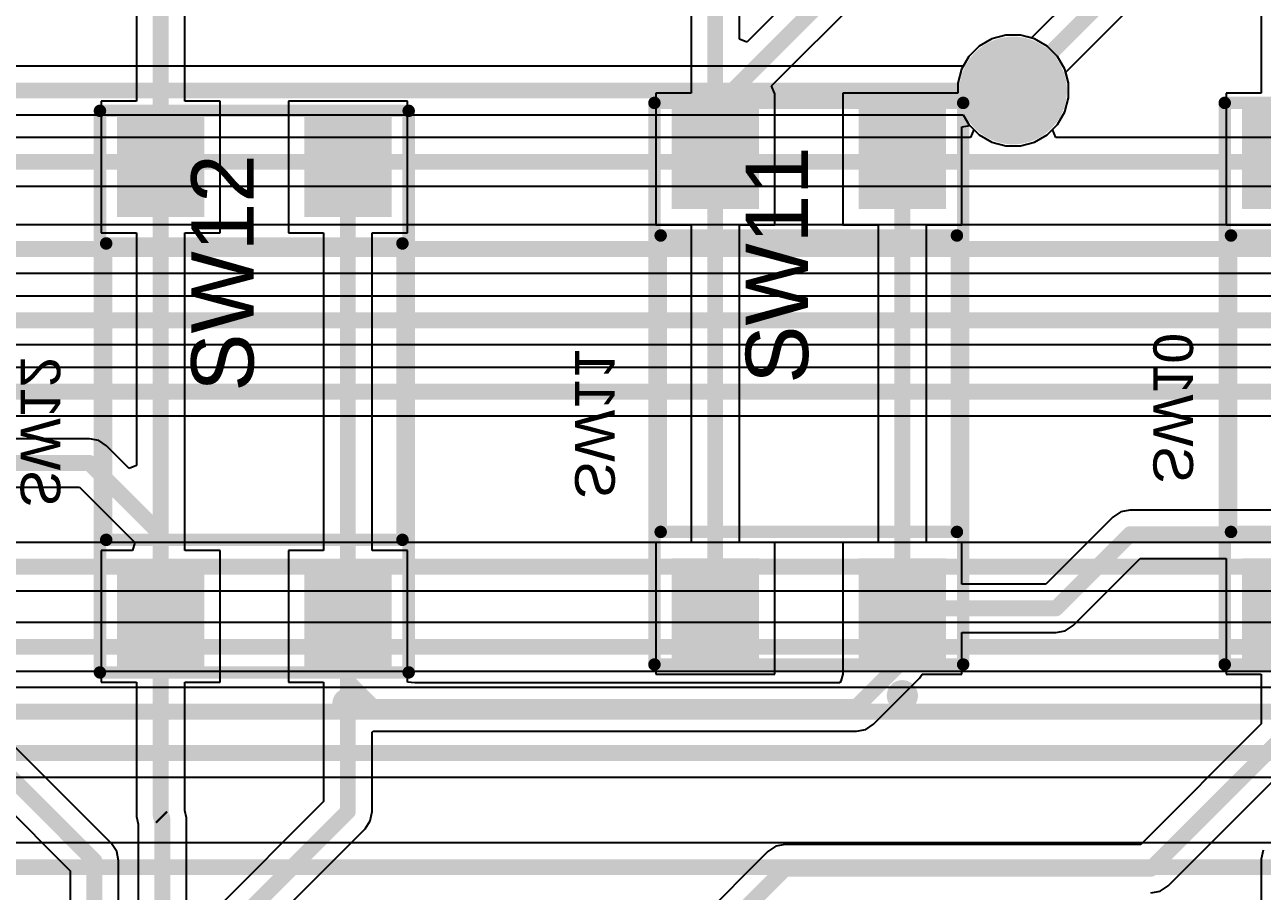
# Model space of a CAD drawing. Header units: inches. Extents: x -8.09 to -2.28, y -0.1 to 6.11.
# Drawn here: x -6.845 to -6.064, y 2.06 to 2.606 of the extents above; entities that cross this region are included whole.
import ezdxf

# ---------------------------------------------------------------- set-up
doc = ezdxf.new("R2010")
doc.units = ezdxf.units.IN
doc.header["$MEASUREMENT"] = 0
for name, color, linetype in [('BottomLayer', 5, 'Continuous'), ('BottomSolder', 6, 'Continuous'), ('InternalPlane1', 76, 'Continuous'), ('InternalPlane2', 16, 'Continuous'), ('Mechanical5', 56, 'Continuous'), ('TopLayer', 1, 'Continuous'), ('TopOverlay', 2, 'Continuous'), ('TopPaste', 8, 'Continuous'), ('TopSolder', 216, 'Continuous'), ('ViaHoleLayer', 16, 'Continuous')]:
    doc.layers.add(name, color=color, linetype=linetype)
doc.styles.add('Arial', font='', dxfattribs={"height": 0.2})
doc.styles.get('Arial').set_extended_font_data('Arial')

# ---------------------------------------------------------------- blocks, each defined once
blk = doc.blocks.new('FP_TL3305AF260QG_MFG_23')
at = {"layer": 'TopLayer'}
for points in [[(-0.17323, 0.08662), (-0.11024, 0.08662), (-0.11024, 0.0315), (-0.17323, 0.0315)], [(0.11024, 0.08662), (0.17323, 0.08662), (0.17323, 0.0315), (0.11024, 0.0315)], [(-0.17323, -0.0315), (-0.11024, -0.0315), (-0.11024, -0.08662), (-0.17323, -0.08662)], [(0.11024, -0.0315), (0.17323, -0.0315), (0.17323, -0.08662), (0.11024, -0.08662)]]:
    blk.add_hatch(color=1, dxfattribs=at).paths.add_polyline_path(points)
at = {"layer": 'TopPaste'}
for points in [[(-0.17323, 0.08662), (-0.11024, 0.08662), (-0.11024, 0.0315), (-0.17323, 0.0315)], [(0.11024, 0.08662), (0.17323, 0.08662), (0.17323, 0.0315), (0.11024, 0.0315)], [(-0.17323, -0.0315), (-0.11024, -0.0315), (-0.11024, -0.08662), (-0.17323, -0.08662)], [(0.11024, -0.0315), (0.17323, -0.0315), (0.17323, -0.08662), (0.11024, -0.08662)]]:
    blk.add_hatch(color=8, dxfattribs=at).paths.add_polyline_path(points)
at = {"layer": 'TopSolder'}
for points in [[(-0.17323, 0.08662), (-0.11024, 0.08662), (-0.11024, 0.0315), (-0.17323, 0.0315)], [(0.11024, 0.08662), (0.17323, 0.08662), (0.17323, 0.0315), (0.11024, 0.0315)], [(-0.17323, -0.0315), (-0.11024, -0.0315), (-0.11024, -0.08662), (-0.17323, -0.08662)], [(0.11024, -0.0315), (0.17323, -0.0315), (0.17323, -0.08662), (0.11024, -0.08662)]]:
    blk.add_hatch(color=216, dxfattribs=at).paths.add_polyline_path(points)
at = {"layer": 'Mechanical5'}
for points in [[(-0.17717, 0.09744, 0.00787, 0.00787, 0), (-0.17717, -0.09744, 0.00787, 0.00787, 0)], [(-0.17717, 0.09744, 0.00787, 0.00787, 0), (0.17717, 0.09744, 0.00787, 0.00787, 0)], [(0.17717, 0.09744, 0.00787, 0.00787, 0), (0.17717, -0.09744, 0.00787, 0.00787, 0)], [(-0.17717, -0.09744, 0.00787, 0.00787, 0), (0.17717, -0.09744, 0.00787, 0.00787, 0)]]:
    blk.add_lwpolyline(points, format="xyseb", dxfattribs=at)
for points in [[(-0.17913, 0.09744, 0.00394, 0.00394, 1), (-0.1752, 0.09744, 0.00394, 0.00394, 1)], [(-0.17913, 0.09744, 0.00394, 0.00394, 1), (-0.1752, 0.09744, 0.00394, 0.00394, 1)], [(0.1752, 0.09744, 0.00394, 0.00394, 1), (0.17913, 0.09744, 0.00394, 0.00394, 1)], [(0.1752, 0.09744, 0.00394, 0.00394, 1), (0.17913, 0.09744, 0.00394, 0.00394, 1)], [(-0.17913, -0.09744, 0.00394, 0.00394, 1), (-0.1752, -0.09744, 0.00394, 0.00394, 1)], [(-0.17913, -0.09744, 0.00394, 0.00394, 1), (-0.1752, -0.09744, 0.00394, 0.00394, 1)], [(0.1752, -0.09744, 0.00394, 0.00394, 1), (0.17913, -0.09744, 0.00394, 0.00394, 1)], [(0.1752, -0.09744, 0.00394, 0.00394, 1), (0.17913, -0.09744, 0.00394, 0.00394, 1)]]:
    blk.add_lwpolyline(points, format="xyseb", close=True, dxfattribs=at)
at = {"layer": 'TopOverlay'}
for points in [[(-0.0935, 0.0935, 0.00787, 0.00787, 0), (-0.0935, -0.0935, 0.00787, 0.00787, 0)], [(-0.0935, 0.0935, 0.00787, 0.00787, 0), (0.0935, 0.0935, 0.00787, 0.00787, 0)], [(0.0935, 0.0935, 0.00787, 0.00787, 0), (0.0935, -0.0935, 0.00787, 0.00787, 0)], [(-0.0935, -0.0935, 0.00787, 0.00787, 0), (0.0935, -0.0935, 0.00787, 0.00787, 0)]]:
    blk.add_lwpolyline(points, format="xyseb", dxfattribs=at)
for points in [[(-0.09547, 0.0935, 0.00394, 0.00394, 1), (-0.09154, 0.0935, 0.00394, 0.00394, 1)], [(-0.09547, 0.0935, 0.00394, 0.00394, 1), (-0.09154, 0.0935, 0.00394, 0.00394, 1)], [(0.09154, 0.0935, 0.00394, 0.00394, 1), (0.09547, 0.0935, 0.00394, 0.00394, 1)], [(0.09154, 0.0935, 0.00394, 0.00394, 1), (0.09547, 0.0935, 0.00394, 0.00394, 1)], [(-0.19193, -0.05906, 0.00984, 0.00984, 1), (-0.20177, -0.05906, 0.00984, 0.00984, 1)], [(-0.20423, -0.05906, 0.00492, 0.00492, 1), (-0.19931, -0.05906, 0.00492, 0.00492, 1)], [(-0.19439, -0.05906, 0.00492, 0.00492, 1), (-0.18947, -0.05906, 0.00492, 0.00492, 1)], [(-0.09547, -0.0935, 0.00394, 0.00394, 1), (-0.09154, -0.0935, 0.00394, 0.00394, 1)], [(-0.09547, -0.0935, 0.00394, 0.00394, 1), (-0.09154, -0.0935, 0.00394, 0.00394, 1)], [(0.09154, -0.0935, 0.00394, 0.00394, 1), (0.09547, -0.0935, 0.00394, 0.00394, 1)], [(0.09154, -0.0935, 0.00394, 0.00394, 1), (0.09547, -0.0935, 0.00394, 0.00394, 1)]]:
    blk.add_lwpolyline(points, format="xyseb", close=True, dxfattribs=at)
at = {"layer": 'Mechanical5', "style": 'Arial'}
blk.add_text('SW12', height=0.03937, dxfattribs=at).set_placement((0, 0.00044))
blk = doc.blocks.new('FP_TL3305AF260QG_MFG_24')
at = {"layer": 'TopLayer'}
for points in [[(-0.17323, 0.08662), (-0.11024, 0.08662), (-0.11024, 0.0315), (-0.17323, 0.0315)], [(0.11024, 0.08662), (0.17323, 0.08662), (0.17323, 0.0315), (0.11024, 0.0315)], [(-0.17323, -0.0315), (-0.11024, -0.0315), (-0.11024, -0.08662), (-0.17323, -0.08662)], [(0.11024, -0.0315), (0.17323, -0.0315), (0.17323, -0.08662), (0.11024, -0.08662)]]:
    blk.add_hatch(color=1, dxfattribs=at).paths.add_polyline_path(points)
at = {"layer": 'TopPaste'}
for points in [[(-0.17323, 0.08662), (-0.11024, 0.08662), (-0.11024, 0.0315), (-0.17323, 0.0315)], [(0.11024, 0.08662), (0.17323, 0.08662), (0.17323, 0.0315), (0.11024, 0.0315)], [(-0.17323, -0.0315), (-0.11024, -0.0315), (-0.11024, -0.08662), (-0.17323, -0.08662)], [(0.11024, -0.0315), (0.17323, -0.0315), (0.17323, -0.08662), (0.11024, -0.08662)]]:
    blk.add_hatch(color=8, dxfattribs=at).paths.add_polyline_path(points)
at = {"layer": 'TopSolder'}
for points in [[(-0.17323, 0.08662), (-0.11024, 0.08662), (-0.11024, 0.0315), (-0.17323, 0.0315)], [(0.11024, 0.08662), (0.17323, 0.08662), (0.17323, 0.0315), (0.11024, 0.0315)], [(-0.17323, -0.0315), (-0.11024, -0.0315), (-0.11024, -0.08662), (-0.17323, -0.08662)], [(0.11024, -0.0315), (0.17323, -0.0315), (0.17323, -0.08662), (0.11024, -0.08662)]]:
    blk.add_hatch(color=216, dxfattribs=at).paths.add_polyline_path(points)
at = {"layer": 'Mechanical5'}
for points in [[(-0.17717, 0.09744, 0.00787, 0.00787, 0), (-0.17717, -0.09744, 0.00787, 0.00787, 0)], [(-0.17717, 0.09744, 0.00787, 0.00787, 0), (0.17717, 0.09744, 0.00787, 0.00787, 0)], [(0.17717, 0.09744, 0.00787, 0.00787, 0), (0.17717, -0.09744, 0.00787, 0.00787, 0)], [(-0.17717, -0.09744, 0.00787, 0.00787, 0), (0.17717, -0.09744, 0.00787, 0.00787, 0)]]:
    blk.add_lwpolyline(points, format="xyseb", dxfattribs=at)
for points in [[(-0.17913, 0.09744, 0.00394, 0.00394, 1), (-0.1752, 0.09744, 0.00394, 0.00394, 1)], [(-0.17913, 0.09744, 0.00394, 0.00394, 1), (-0.1752, 0.09744, 0.00394, 0.00394, 1)], [(0.1752, 0.09744, 0.00394, 0.00394, 1), (0.17913, 0.09744, 0.00394, 0.00394, 1)], [(0.1752, 0.09744, 0.00394, 0.00394, 1), (0.17913, 0.09744, 0.00394, 0.00394, 1)], [(-0.17913, -0.09744, 0.00394, 0.00394, 1), (-0.1752, -0.09744, 0.00394, 0.00394, 1)], [(-0.17913, -0.09744, 0.00394, 0.00394, 1), (-0.1752, -0.09744, 0.00394, 0.00394, 1)], [(0.1752, -0.09744, 0.00394, 0.00394, 1), (0.17913, -0.09744, 0.00394, 0.00394, 1)], [(0.1752, -0.09744, 0.00394, 0.00394, 1), (0.17913, -0.09744, 0.00394, 0.00394, 1)]]:
    blk.add_lwpolyline(points, format="xyseb", close=True, dxfattribs=at)
at = {"layer": 'TopOverlay'}
for points in [[(-0.0935, 0.0935, 0.00787, 0.00787, 0), (-0.0935, -0.0935, 0.00787, 0.00787, 0)], [(-0.0935, 0.0935, 0.00787, 0.00787, 0), (0.0935, 0.0935, 0.00787, 0.00787, 0)], [(0.0935, 0.0935, 0.00787, 0.00787, 0), (0.0935, -0.0935, 0.00787, 0.00787, 0)], [(-0.0935, -0.0935, 0.00787, 0.00787, 0), (0.0935, -0.0935, 0.00787, 0.00787, 0)]]:
    blk.add_lwpolyline(points, format="xyseb", dxfattribs=at)
for points in [[(-0.09547, 0.0935, 0.00394, 0.00394, 1), (-0.09154, 0.0935, 0.00394, 0.00394, 1)], [(-0.09547, 0.0935, 0.00394, 0.00394, 1), (-0.09154, 0.0935, 0.00394, 0.00394, 1)], [(0.09154, 0.0935, 0.00394, 0.00394, 1), (0.09547, 0.0935, 0.00394, 0.00394, 1)], [(0.09154, 0.0935, 0.00394, 0.00394, 1), (0.09547, 0.0935, 0.00394, 0.00394, 1)], [(-0.19193, -0.05906, 0.00984, 0.00984, 1), (-0.20177, -0.05906, 0.00984, 0.00984, 1)], [(-0.20423, -0.05906, 0.00492, 0.00492, 1), (-0.19931, -0.05906, 0.00492, 0.00492, 1)], [(-0.19439, -0.05906, 0.00492, 0.00492, 1), (-0.18947, -0.05906, 0.00492, 0.00492, 1)], [(-0.09547, -0.0935, 0.00394, 0.00394, 1), (-0.09154, -0.0935, 0.00394, 0.00394, 1)], [(-0.09547, -0.0935, 0.00394, 0.00394, 1), (-0.09154, -0.0935, 0.00394, 0.00394, 1)], [(0.09154, -0.0935, 0.00394, 0.00394, 1), (0.09547, -0.0935, 0.00394, 0.00394, 1)], [(0.09154, -0.0935, 0.00394, 0.00394, 1), (0.09547, -0.0935, 0.00394, 0.00394, 1)]]:
    blk.add_lwpolyline(points, format="xyseb", close=True, dxfattribs=at)
at = {"layer": 'Mechanical5', "style": 'Arial'}
blk.add_text('SW11', height=0.03937, dxfattribs=at).set_placement((0, 0.00044))
blk = doc.blocks.new('FP_TL3305AF260QG_MFG_25')
at = {"layer": 'TopLayer'}
for points in [[(-0.17323, 0.08662), (-0.11024, 0.08662), (-0.11024, 0.0315), (-0.17323, 0.0315)], [(0.11024, 0.08662), (0.17323, 0.08662), (0.17323, 0.0315), (0.11024, 0.0315)], [(-0.17323, -0.0315), (-0.11024, -0.0315), (-0.11024, -0.08662), (-0.17323, -0.08662)], [(0.11024, -0.0315), (0.17323, -0.0315), (0.17323, -0.08662), (0.11024, -0.08662)]]:
    blk.add_hatch(color=1, dxfattribs=at).paths.add_polyline_path(points)
at = {"layer": 'TopPaste'}
for points in [[(-0.17323, 0.08662), (-0.11024, 0.08662), (-0.11024, 0.0315), (-0.17323, 0.0315)], [(0.11024, 0.08662), (0.17323, 0.08662), (0.17323, 0.0315), (0.11024, 0.0315)], [(-0.17323, -0.0315), (-0.11024, -0.0315), (-0.11024, -0.08662), (-0.17323, -0.08662)], [(0.11024, -0.0315), (0.17323, -0.0315), (0.17323, -0.08662), (0.11024, -0.08662)]]:
    blk.add_hatch(color=8, dxfattribs=at).paths.add_polyline_path(points)
at = {"layer": 'TopSolder'}
for points in [[(-0.17323, 0.08662), (-0.11024, 0.08662), (-0.11024, 0.0315), (-0.17323, 0.0315)], [(0.11024, 0.08662), (0.17323, 0.08662), (0.17323, 0.0315), (0.11024, 0.0315)], [(-0.17323, -0.0315), (-0.11024, -0.0315), (-0.11024, -0.08662), (-0.17323, -0.08662)], [(0.11024, -0.0315), (0.17323, -0.0315), (0.17323, -0.08662), (0.11024, -0.08662)]]:
    blk.add_hatch(color=216, dxfattribs=at).paths.add_polyline_path(points)
at = {"layer": 'Mechanical5'}
for points in [[(-0.17717, 0.09744, 0.00787, 0.00787, 0), (-0.17717, -0.09744, 0.00787, 0.00787, 0)], [(-0.17717, 0.09744, 0.00787, 0.00787, 0), (0.17717, 0.09744, 0.00787, 0.00787, 0)], [(0.17717, 0.09744, 0.00787, 0.00787, 0), (0.17717, -0.09744, 0.00787, 0.00787, 0)], [(-0.17717, -0.09744, 0.00787, 0.00787, 0), (0.17717, -0.09744, 0.00787, 0.00787, 0)]]:
    blk.add_lwpolyline(points, format="xyseb", dxfattribs=at)
for points in [[(-0.17913, 0.09744, 0.00394, 0.00394, 1), (-0.1752, 0.09744, 0.00394, 0.00394, 1)], [(-0.17913, 0.09744, 0.00394, 0.00394, 1), (-0.1752, 0.09744, 0.00394, 0.00394, 1)], [(0.1752, 0.09744, 0.00394, 0.00394, 1), (0.17913, 0.09744, 0.00394, 0.00394, 1)], [(0.1752, 0.09744, 0.00394, 0.00394, 1), (0.17913, 0.09744, 0.00394, 0.00394, 1)], [(-0.17913, -0.09744, 0.00394, 0.00394, 1), (-0.1752, -0.09744, 0.00394, 0.00394, 1)], [(-0.17913, -0.09744, 0.00394, 0.00394, 1), (-0.1752, -0.09744, 0.00394, 0.00394, 1)], [(0.1752, -0.09744, 0.00394, 0.00394, 1), (0.17913, -0.09744, 0.00394, 0.00394, 1)], [(0.1752, -0.09744, 0.00394, 0.00394, 1), (0.17913, -0.09744, 0.00394, 0.00394, 1)]]:
    blk.add_lwpolyline(points, format="xyseb", close=True, dxfattribs=at)
at = {"layer": 'TopOverlay'}
for points in [[(-0.0935, 0.0935, 0.00787, 0.00787, 0), (-0.0935, -0.0935, 0.00787, 0.00787, 0)], [(-0.0935, 0.0935, 0.00787, 0.00787, 0), (0.0935, 0.0935, 0.00787, 0.00787, 0)], [(0.0935, 0.0935, 0.00787, 0.00787, 0), (0.0935, -0.0935, 0.00787, 0.00787, 0)], [(-0.0935, -0.0935, 0.00787, 0.00787, 0), (0.0935, -0.0935, 0.00787, 0.00787, 0)]]:
    blk.add_lwpolyline(points, format="xyseb", dxfattribs=at)
for points in [[(-0.09547, 0.0935, 0.00394, 0.00394, 1), (-0.09154, 0.0935, 0.00394, 0.00394, 1)], [(-0.09547, 0.0935, 0.00394, 0.00394, 1), (-0.09154, 0.0935, 0.00394, 0.00394, 1)], [(0.09154, 0.0935, 0.00394, 0.00394, 1), (0.09547, 0.0935, 0.00394, 0.00394, 1)], [(0.09154, 0.0935, 0.00394, 0.00394, 1), (0.09547, 0.0935, 0.00394, 0.00394, 1)], [(-0.19193, -0.05906, 0.00984, 0.00984, 1), (-0.20177, -0.05906, 0.00984, 0.00984, 1)], [(-0.20423, -0.05906, 0.00492, 0.00492, 1), (-0.19931, -0.05906, 0.00492, 0.00492, 1)], [(-0.19439, -0.05906, 0.00492, 0.00492, 1), (-0.18947, -0.05906, 0.00492, 0.00492, 1)], [(-0.09547, -0.0935, 0.00394, 0.00394, 1), (-0.09154, -0.0935, 0.00394, 0.00394, 1)], [(-0.09547, -0.0935, 0.00394, 0.00394, 1), (-0.09154, -0.0935, 0.00394, 0.00394, 1)], [(0.09154, -0.0935, 0.00394, 0.00394, 1), (0.09547, -0.0935, 0.00394, 0.00394, 1)], [(0.09154, -0.0935, 0.00394, 0.00394, 1), (0.09547, -0.0935, 0.00394, 0.00394, 1)]]:
    blk.add_lwpolyline(points, format="xyseb", close=True, dxfattribs=at)
at = {"layer": 'Mechanical5', "style": 'Arial'}
blk.add_text('SW10', height=0.03937, dxfattribs=at).set_placement((0, 0.00044))

msp = doc.modelspace()

# ---------------------------------------------------------------- hatches: boundary and pattern name
at = {"layer": 'BottomLayer'}
h = msp.add_hatch(color=5, dxfattribs=at)
edge = h.paths.add_edge_path()
edge.add_arc((-6.221, 2.565), 0.025, 0, 360)
at = {"layer": 'BottomSolder'}
h = msp.add_hatch(color=6, dxfattribs=at)
edge = h.paths.add_edge_path()
edge.add_arc((-6.221, 2.565), 0.029, 0, 360)
at = {"layer": 'InternalPlane1'}
h = msp.add_hatch(color=76, dxfattribs=at)
edge = h.paths.add_edge_path()
edge.add_arc((-6.221, 2.565), 0.034, 0, 360)
at = {"layer": 'InternalPlane2'}
h = msp.add_hatch(color=16, dxfattribs=at)
edge = h.paths.add_edge_path()
edge.add_arc((-6.221, 2.565), 0.034, 0, 360)
at = {"layer": 'TopLayer'}
h = msp.add_hatch(color=1, dxfattribs=at)
edge = h.paths.add_edge_path()
edge.add_arc((-6.221, 2.565), 0.025, 0, 360)
at = {"layer": 'TopSolder'}
h = msp.add_hatch(color=216, dxfattribs=at)
edge = h.paths.add_edge_path()
edge.add_arc((-6.221, 2.565), 0.029, 0, 360)
at = {"layer": 'ViaHoleLayer'}
h = msp.add_hatch(color=16, dxfattribs=at)
edge = h.paths.add_edge_path()
edge.add_arc((-6.221, 2.565), 0.014, 0, 360)

# ---------------------------------------------------------------- linework, layer by layer
at = {"layer": 'BottomLayer'}
for p, q in [((-6.23451, 2.59761), (-6.24249, 2.59301)), ((-6.22561, 2.6), (-6.23451, 2.59761)), ((-6.21639, 2.6), (-6.22561, 2.6)), ((-6.20749, 2.59761), (-6.21639, 2.6)), ((-6.19951, 2.59301), (-6.20749, 2.59761)), ((-6.24901, 2.58649), (-6.25258, 2.58029)), ((-6.24249, 2.59301), (-6.24901, 2.58649)), ((-6.19299, 2.58649), (-6.19951, 2.59301)), ((-6.18839, 2.57851), (-6.19299, 2.58649)), ((-6.25258, 2.58029), (-7.4008, 2.58029)), ((-6.186, 2.56961), (-6.18839, 2.57851)), ((-6.186, 2.56039), (-6.186, 2.56961)), ((-6.18839, 2.55149), (-6.186, 2.56039)), ((-7.16014, 2.54971), (-6.25258, 2.54971)), ((-6.25258, 2.54971), (-6.24901, 2.54351)), ((-6.19299, 2.54351), (-6.18839, 2.55149)), ((-6.24901, 2.54351), (-6.24579, 2.54029)), ((-6.24579, 2.54029), (-6.24786, 2.53529)), ((-6.19621, 2.54029), (-6.19299, 2.54351)), ((-6.19414, 2.53529), (-6.19621, 2.54029)), ((-6.24786, 2.53529), (-7.15542, 2.53529)), ((-5.57181, 2.53529), (-6.19414, 2.53529)), ((-7.15542, 2.50471), (-5.83946, 2.50471)), ((-5.85733, 2.48029), (-7.18064, 2.48029)), ((-7.27643, 2.44971), (-5.851, 2.44971)), ((-5.8074, 2.43529), (-7.26742, 2.43529)), ((-7.05214, 2.40471), (-5.57181, 2.40471)), ((-5.56773, 2.39029), (-7.04742, 2.39029)), ((-6.91714, 2.35971), (-5.55528, 2.35971)), ((-5.55446, 2.27982), (-7.17147, 2.27982)), ((-7.16514, 2.24923), (-5.84697, 2.24923)), ((-5.85958, 2.22929), (-7.17854, 2.22929)), ((-7.18367, 2.19871), (-5.85958, 2.19871)), ((-5.85814, 2.18832), (-7.12797, 2.18832)), ((-7.04267, 2.13171), (-5.57689, 2.13171)), ((-5.56773, 2.09029), (-7.004, 2.09029))]:
    msp.add_line(p, q, dxfattribs=at)
for points in [[(-7.417, 2.565, 0.01, 0.01, 0), (-6.221, 2.565, 0.01, 0.01, 0)], [(-7.187, 2.52, 0.01, 0.01, 0), (-5.535, 2.52, 0.01, 0.01, 0)], [(-7.28277, 2.465, 0.01, 0.01, 0), (-5.851, 2.465, 0.01, 0.01, 0)], [(-7.26742, 2.42, 0.01, 0.01, 0), (-5.751, 2.42, 0.01, 0.01, 0)], [(-7.079, 2.375, 0.01, 0.01, 0), (-5.273, 2.375, 0.01, 0.01, 0)], [(-7.17147, 2.26453, 0.01, 0.01, 0), (-5.505, 2.26453, 0.01, 0.01, 0)], [(-7.19, 2.214, 0.01, 0.01, 0), (-5.828, 2.214, 0.01, 0.01, 0)], [(-7.12797, 2.17303, 0.01, 0.01, 0), (-5.58197, 2.17303, 0.01, 0.01, 0)], [(-7.049, 2.147, 0.01, 0.01, 0), (-5.562, 2.147, 0.01, 0.01, 0)], [(-7.027, 2.075, 0.01, 0.01, 0), (-5.149, 2.075, 0.01, 0.01, 0)]]:
    msp.add_lwpolyline(points, format="xyseb", dxfattribs=at)
msp.add_lwpolyline([(-6.2235, 2.565, 0.005, 0.005, 1), (-6.2185, 2.565, 0.005, 0.005, 1)], format="xyseb", close=True, dxfattribs=at)
at = {"layer": 'TopLayer'}
for p, q in [((-6.42435, 2.76177), (-6.42435, 2.56323)), ((-6.39376, 2.5974), (-6.39376, 2.76177)), ((-6.22529, 2.75933), (-6.38914, 2.59549)), ((-6.37352, 2.56785), (-6.19919, 2.74219)), ((-6.12815, 2.67948), (-6.20948, 2.59815)), ((-6.18785, 2.57652), (-6.10652, 2.65785)), ((-6.77435, 2.655), (-6.77435, 2.55823)), ((-6.74376, 2.55823), (-6.74376, 2.64867)), ((-6.06435, 2.65067), (-6.06435, 2.56323)), ((-6.38914, 2.59549), (-6.39376, 2.5974)), ((-6.23451, 2.59761), (-6.24249, 2.59301)), ((-6.22561, 2.6), (-6.23451, 2.59761)), ((-6.21639, 2.6), (-6.22561, 2.6)), ((-6.20948, 2.59815), (-6.21639, 2.6)), ((-6.24901, 2.58649), (-6.25361, 2.57851)), ((-6.24249, 2.59301), (-6.24901, 2.58649)), ((-6.25361, 2.57851), (-6.256, 2.56961)), ((-6.186, 2.56961), (-6.18785, 2.57652)), ((-6.42435, 2.56323), (-6.44662, 2.56323)), ((-6.44662, 2.56323), (-6.44662, 2.48024)), ((-6.37161, 2.56323), (-6.37352, 2.56785)), ((-6.3715, 2.56323), (-6.37161, 2.56323)), ((-6.3715, 2.48024), (-6.3715, 2.56323)), ((-6.256, 2.56323), (-6.3285, 2.56323)), ((-6.3285, 2.56323), (-6.3285, 2.48024)), ((-6.256, 2.56961), (-6.256, 2.56323)), ((-6.186, 2.56039), (-6.186, 2.56961)), ((-6.06435, 2.56323), (-6.08662, 2.56323)), ((-6.08662, 2.56323), (-6.08662, 2.48024)), ((-6.77435, 2.55823), (-6.79662, 2.55823)), ((-6.79662, 2.55823), (-6.79662, 2.47524)), ((-6.7215, 2.55823), (-6.74376, 2.55823)), ((-6.7215, 2.47524), (-6.7215, 2.55823)), ((-6.60339, 2.55823), (-6.6785, 2.55823)), ((-6.6785, 2.55823), (-6.6785, 2.47524)), ((-6.60339, 2.47524), (-6.60339, 2.55823)), ((-6.18839, 2.55149), (-6.186, 2.56039)), ((-6.19299, 2.54351), (-6.18839, 2.55149)), ((-6.25338, 2.54201), (-6.24838, 2.54289)), ((-6.25338, 2.48024), (-6.25338, 2.54201)), ((-6.24838, 2.54289), (-6.24249, 2.53699)), ((-6.19951, 2.53699), (-6.19299, 2.54351)), ((-6.24249, 2.53699), (-6.23451, 2.53239)), ((-6.23451, 2.53239), (-6.22561, 2.53)), ((-6.21639, 2.53), (-6.20749, 2.53239)), ((-6.20749, 2.53239), (-6.19951, 2.53699)), ((-6.22561, 2.53), (-6.21639, 2.53)), ((-6.44662, 2.48024), (-6.42435, 2.48024)), ((-6.42435, 2.48024), (-6.42435, 2.27976)), ((-6.39376, 2.27976), (-6.39376, 2.48024)), ((-6.39376, 2.48024), (-6.3715, 2.48024)), ((-6.3285, 2.48024), (-6.30624, 2.48024)), ((-6.30624, 2.48024), (-6.30624, 2.27976)), ((-6.27565, 2.27976), (-6.27565, 2.48024)), ((-6.27565, 2.48024), (-6.25338, 2.48024)), ((-6.08662, 2.48024), (-6.0115, 2.48024)), ((-6.79662, 2.47524), (-6.77435, 2.47524)), ((-6.77435, 2.47524), (-6.77435, 2.32846)), ((-6.74376, 2.285), (-6.74376, 2.47524)), ((-6.74376, 2.47524), (-6.7215, 2.47524)), ((-6.6785, 2.47524), (-6.65624, 2.47524)), ((-6.65624, 2.47524), (-6.65624, 2.27476)), ((-6.62565, 2.27476), (-6.62565, 2.47524)), ((-6.62565, 2.47524), (-6.60339, 2.47524)), ((-6.80406, 2.34529), (-6.91242, 2.34529)), ((-6.7982, 2.34413), (-6.80406, 2.34529)), ((-6.79324, 2.34081), (-6.7982, 2.34413)), ((-6.77897, 2.32654), (-6.79324, 2.34081)), ((-6.77435, 2.32846), (-6.77897, 2.32654)), ((-6.91242, 2.31471), (-6.81039, 2.31471)), ((-6.81039, 2.31471), (-6.77545, 2.27976)), ((-6.15312, 2.29913), (-6.15808, 2.29581)), ((-6.14727, 2.30029), (-6.15312, 2.29913)), ((-6.013, 2.30029), (-6.14727, 2.30029)), ((-6.15808, 2.29581), (-6.20033, 2.25356)), ((-6.74376, 2.27476), (-6.74376, 2.285)), ((-6.777, 2.27476), (-6.79662, 2.27476)), ((-6.79662, 2.27476), (-6.79662, 2.19177)), ((-6.77545, 2.27976), (-6.777, 2.27476)), ((-6.7215, 2.27476), (-6.74376, 2.27476)), ((-6.7215, 2.19177), (-6.7215, 2.27476)), ((-6.65624, 2.27476), (-6.6785, 2.27476)), ((-6.6785, 2.27476), (-6.6785, 2.19177)), ((-6.60339, 2.27476), (-6.62565, 2.27476)), ((-6.60339, 2.19177), (-6.60339, 2.27476)), ((-6.42435, 2.27976), (-6.44662, 2.27976)), ((-6.44662, 2.27976), (-6.44662, 2.19677)), ((-6.3715, 2.27976), (-6.39376, 2.27976)), ((-6.3715, 2.19677), (-6.3715, 2.27976)), ((-6.30624, 2.27976), (-6.3285, 2.27976)), ((-6.3285, 2.27976), (-6.3285, 2.19677)), ((-6.25338, 2.27976), (-6.27565, 2.27976)), ((-6.25338, 2.25356), (-6.25338, 2.27976)), ((-6.18319, 2.22745), (-6.14093, 2.26971)), ((-6.14093, 2.26971), (-6.08662, 2.26971)), ((-6.08662, 2.26971), (-6.08662, 2.19677)), ((-6.20033, 2.25356), (-6.25338, 2.25356)), ((-6.18815, 2.22414), (-6.18319, 2.22745)), ((-6.25338, 2.19677), (-6.25338, 2.22297)), ((-6.25338, 2.22297), (-6.194, 2.22297)), ((-6.194, 2.22297), (-6.18815, 2.22414)), ((-6.44662, 2.19677), (-6.3715, 2.19677)), ((-6.3285, 2.19677), (-6.3298, 2.19231)), ((-6.3285, 2.19677), (-6.3285, 2.19677)), ((-6.28013, 2.19419), (-6.2784, 2.19677)), ((-6.2784, 2.19677), (-6.25338, 2.19677)), ((-6.08662, 2.19677), (-6.06435, 2.19677)), ((-6.06435, 2.19677), (-6.06435, 2.16533)), ((-6.79662, 2.19177), (-6.77435, 2.19177)), ((-6.77435, 2.19177), (-6.77435, 2.10695)), ((-6.74376, 2.11076), (-6.74376, 2.19177)), ((-6.74376, 2.19177), (-6.7215, 2.19177)), ((-6.6785, 2.19177), (-6.65624, 2.19177)), ((-6.65624, 2.19177), (-6.65624, 2.11639)), ((-6.59858, 2.19129), (-6.60339, 2.19177)), ((-6.33048, 2.19129), (-6.59858, 2.19129)), ((-6.3298, 2.19231), (-6.33048, 2.19129)), ((-6.30913, 2.16519), (-6.28013, 2.19419)), ((-6.79019, 2.08981), (-6.87019, 2.16981)), ((-6.31409, 2.16187), (-6.30913, 2.16519)), ((-6.06435, 2.16533), (-6.14039, 2.08929)), ((-6.62565, 2.16017), (-6.625, 2.16071)), ((-6.62565, 2.11006), (-6.62565, 2.16017)), ((-6.625, 2.16071), (-6.31994, 2.16071)), ((-6.31994, 2.16071), (-6.31409, 2.16187)), ((-6.12324, 2.06319), (-6.03824, 2.14819)), ((-6.86109, 2.11746), (-6.81629, 2.07267)), ((-6.74282, 2.106), (-6.74376, 2.11076)), ((-6.65624, 2.11639), (-6.72636, 2.04626)), ((-6.62681, 2.1042), (-6.62565, 2.11006)), ((-6.77435, 2.10695), (-6.7734, 2.10219)), ((-6.7734, 2.10219), (-6.7734, 2.0215)), ((-6.74282, 2.0215), (-6.74282, 2.106)), ((-6.63013, 2.09924), (-6.62681, 2.1042)), ((-6.70026, 2.02912), (-6.63013, 2.09924)), ((-6.78687, 2.08485), (-6.79019, 2.08981)), ((-6.37085, 2.08813), (-6.37581, 2.08481)), ((-6.365, 2.08929), (-6.37085, 2.08813)), ((-6.14039, 2.08929), (-6.365, 2.08929)), ((-6.06319, 2.0858), (-6.06435, 2.07994)), ((-6.78571, 2.079), (-6.78687, 2.08485)), ((-6.78571, 2.0215), (-6.78571, 2.079)), ((-6.37581, 2.08481), (-6.42081, 2.03981)), ((-6.06435, 2.07994), (-6.06435, 2.02323)), ((-6.81629, 2.07267), (-6.81629, 1.65004)), ((-6.1282, 2.05987), (-6.12324, 2.06319)), ((-6.13406, 2.05871), (-6.1282, 2.05987))]:
    msp.add_line(p, q, dxfattribs=at)
for points in [[(-6.40906, 2.55394, 0.01, 0.01, 0), (-6.40906, 2.80327, 0.01, 0.01, 0)], [(-6.40906, 2.55394, 0.01, 0.01, 0), (-6.21, 2.753, 0.01, 0.01, 0)], [(-6.221, 2.565, 0.01, 0.01, 0), (-6.095, 2.691, 0.01, 0.01, 0)], [(-6.75906, 2.51673, 0.01, 0.01, 0), (-6.75906, 2.655, 0.01, 0.01, 0)], [(-6.40906, 2.52173, 0.01, 0.01, 0), (-6.40906, 2.55394, 0.01, 0.01, 0)], [(-6.40906, 2.23827, 0.01, 0.01, 0), (-6.40906, 2.52173, 0.01, 0.01, 0)], [(-6.29094, 2.23827, 0.01, 0.01, 0), (-6.29094, 2.52173, 0.01, 0.01, 0)], [(-6.75906, 2.285, 0.01, 0.01, 0), (-6.75906, 2.51673, 0.01, 0.01, 0)], [(-6.64094, 2.23327, 0.01, 0.01, 0), (-6.64094, 2.51673, 0.01, 0.01, 0)], [(-6.944, 2.33, 0.01, 0.01, 0), (-6.80406, 2.33, 0.01, 0.01, 0)], [(-6.80406, 2.33, 0.01, 0.01, 0), (-6.75906, 2.285, 0.01, 0.01, 0)], [(-6.75906, 2.23327, 0.01, 0.01, 0), (-6.75906, 2.285, 0.01, 0.01, 0)], [(-6.194, 2.23827, 0.01, 0.01, 0), (-6.14727, 2.285, 0.01, 0.01, 0)], [(-6.14727, 2.285, 0.01, 0.01, 0), (-6.013, 2.285, 0.01, 0.01, 0)], [(-6.29094, 2.205, 0.01, 0.01, 0), (-6.29094, 2.23827, 0.01, 0.01, 0)], [(-6.29094, 2.23827, 0.01, 0.01, 0), (-6.194, 2.23827, 0.01, 0.01, 0)], [(-6.75906, 2.10695, 0.01, 0.01, 0), (-6.75906, 2.23327, 0.01, 0.01, 0)], [(-6.64094, 2.19194, 0.01, 0.01, 0), (-6.64094, 2.23327, 0.01, 0.01, 0)], [(-6.31994, 2.176, 0.01, 0.01, 0), (-6.29094, 2.205, 0.01, 0.01, 0)], [(-6.64094, 2.11006, 0.01, 0.01, 0), (-6.64094, 2.19194, 0.01, 0.01, 0)], [(-6.64094, 2.19194, 0.01, 0.01, 0), (-6.625, 2.176, 0.01, 0.01, 0)], [(-6.625, 2.176, 0.01, 0.01, 0), (-6.31994, 2.176, 0.01, 0.01, 0)], [(-6.881, 2.159, 0.01, 0.01, 0), (-6.801, 2.079, 0.01, 0.01, 0)], [(-6.13406, 2.074, 0.01, 0.01, 0), (-6.04906, 2.159, 0.01, 0.01, 0)], [(-6.75906, 2.10695, 0.01, 0.01, 0), (-6.75811, 2.106, 0.01, 0.01, 0)], [(-6.75811, 1.98, 0.01, 0.01, 0), (-6.75811, 2.106, 0.01, 0.01, 0)], [(-6.71555, 2.03545, 0.01, 0.01, 0), (-6.64094, 2.11006, 0.01, 0.01, 0)], [(-6.801, 1.65004, 0.01, 0.01, 0), (-6.801, 2.079, 0.01, 0.01, 0)], [(-6.41, 2.029, 0.01, 0.01, 0), (-6.365, 2.074, 0.01, 0.01, 0)], [(-6.365, 2.074, 0.01, 0.01, 0), (-6.13406, 2.074, 0.01, 0.01, 0)]]:
    msp.add_lwpolyline(points, format="xyseb", dxfattribs=at)
for points in [[(-6.2235, 2.565, 0.005, 0.005, 1), (-6.2185, 2.565, 0.005, 0.005, 1)], [(-6.41156, 2.55394, 0.005, 0.005, 1), (-6.40656, 2.55394, 0.005, 0.005, 1)], [(-6.41156, 2.55394, 0.005, 0.005, 1), (-6.40656, 2.55394, 0.005, 0.005, 1)], [(-6.41156, 2.55394, 0.005, 0.005, 1), (-6.40656, 2.55394, 0.005, 0.005, 1)], [(-6.41156, 2.52173, 0.005, 0.005, 1), (-6.40656, 2.52173, 0.005, 0.005, 1)], [(-6.41156, 2.52173, 0.005, 0.005, 1), (-6.40656, 2.52173, 0.005, 0.005, 1)], [(-6.29344, 2.52173, 0.005, 0.005, 1), (-6.28844, 2.52173, 0.005, 0.005, 1)], [(-6.76156, 2.51673, 0.005, 0.005, 1), (-6.75656, 2.51673, 0.005, 0.005, 1)], [(-6.76156, 2.51673, 0.005, 0.005, 1), (-6.75656, 2.51673, 0.005, 0.005, 1)], [(-6.64344, 2.51673, 0.005, 0.005, 1), (-6.63844, 2.51673, 0.005, 0.005, 1)], [(-6.80656, 2.33, 0.005, 0.005, 1), (-6.80156, 2.33, 0.005, 0.005, 1)], [(-6.80656, 2.33, 0.005, 0.005, 1), (-6.80156, 2.33, 0.005, 0.005, 1)], [(-6.76156, 2.285, 0.005, 0.005, 1), (-6.75656, 2.285, 0.005, 0.005, 1)], [(-6.76156, 2.285, 0.005, 0.005, 1), (-6.75656, 2.285, 0.005, 0.005, 1)], [(-6.76156, 2.285, 0.005, 0.005, 1), (-6.75656, 2.285, 0.005, 0.005, 1)], [(-6.14977, 2.285, 0.005, 0.005, 1), (-6.14477, 2.285, 0.005, 0.005, 1)], [(-6.14977, 2.285, 0.005, 0.005, 1), (-6.14477, 2.285, 0.005, 0.005, 1)], [(-6.41156, 2.23827, 0.005, 0.005, 1), (-6.40656, 2.23827, 0.005, 0.005, 1)], [(-6.29344, 2.23827, 0.005, 0.005, 1), (-6.28844, 2.23827, 0.005, 0.005, 1)], [(-6.29344, 2.23827, 0.005, 0.005, 1), (-6.28844, 2.23827, 0.005, 0.005, 1)], [(-6.29344, 2.23827, 0.005, 0.005, 1), (-6.28844, 2.23827, 0.005, 0.005, 1)], [(-6.1965, 2.23827, 0.005, 0.005, 1), (-6.1915, 2.23827, 0.005, 0.005, 1)], [(-6.1965, 2.23827, 0.005, 0.005, 1), (-6.1915, 2.23827, 0.005, 0.005, 1)], [(-6.76156, 2.23327, 0.005, 0.005, 1), (-6.75656, 2.23327, 0.005, 0.005, 1)], [(-6.76156, 2.23327, 0.005, 0.005, 1), (-6.75656, 2.23327, 0.005, 0.005, 1)], [(-6.64344, 2.23327, 0.005, 0.005, 1), (-6.63844, 2.23327, 0.005, 0.005, 1)], [(-6.64344, 2.23327, 0.005, 0.005, 1), (-6.63844, 2.23327, 0.005, 0.005, 1)], [(-6.29344, 2.205, 0.005, 0.005, 1), (-6.28844, 2.205, 0.005, 0.005, 1)], [(-6.29344, 2.205, 0.005, 0.005, 1), (-6.28844, 2.205, 0.005, 0.005, 1)], [(-6.64344, 2.19194, 0.005, 0.005, 1), (-6.63844, 2.19194, 0.005, 0.005, 1)], [(-6.64344, 2.19194, 0.005, 0.005, 1), (-6.63844, 2.19194, 0.005, 0.005, 1)], [(-6.64344, 2.19194, 0.005, 0.005, 1), (-6.63844, 2.19194, 0.005, 0.005, 1)], [(-6.6275, 2.176, 0.005, 0.005, 1), (-6.6225, 2.176, 0.005, 0.005, 1)], [(-6.6275, 2.176, 0.005, 0.005, 1), (-6.6225, 2.176, 0.005, 0.005, 1)], [(-6.32244, 2.176, 0.005, 0.005, 1), (-6.31744, 2.176, 0.005, 0.005, 1)], [(-6.32244, 2.176, 0.005, 0.005, 1), (-6.31744, 2.176, 0.005, 0.005, 1)], [(-6.76156, 2.10695, 0.005, 0.005, 1), (-6.75656, 2.10695, 0.005, 0.005, 1)], [(-6.76156, 2.10695, 0.005, 0.005, 1), (-6.75656, 2.10695, 0.005, 0.005, 1)], [(-6.76061, 2.106, 0.005, 0.005, 1), (-6.75561, 2.106, 0.005, 0.005, 1)], [(-6.76061, 2.106, 0.005, 0.005, 1), (-6.75561, 2.106, 0.005, 0.005, 1)], [(-6.64344, 2.11006, 0.005, 0.005, 1), (-6.63844, 2.11006, 0.005, 0.005, 1)], [(-6.64344, 2.11006, 0.005, 0.005, 1), (-6.63844, 2.11006, 0.005, 0.005, 1)], [(-6.8035, 2.079, 0.005, 0.005, 1), (-6.7985, 2.079, 0.005, 0.005, 1)], [(-6.8035, 2.079, 0.005, 0.005, 1), (-6.7985, 2.079, 0.005, 0.005, 1)], [(-6.3675, 2.074, 0.005, 0.005, 1), (-6.3625, 2.074, 0.005, 0.005, 1)], [(-6.3675, 2.074, 0.005, 0.005, 1), (-6.3625, 2.074, 0.005, 0.005, 1)], [(-6.13656, 2.074, 0.005, 0.005, 1), (-6.13156, 2.074, 0.005, 0.005, 1)], [(-6.13656, 2.074, 0.005, 0.005, 1), (-6.13156, 2.074, 0.005, 0.005, 1)]]:
    msp.add_lwpolyline(points, format="xyseb", close=True, dxfattribs=at)

# ---------------------------------------------------------------- block references
at = {"rotation": 90}
for name, p in [('FP_TL3305AF260QG_MFG_23', (-6.7, 2.375)), ('FP_TL3305AF260QG_MFG_24', (-6.35, 2.38)), ('FP_TL3305AF260QG_MFG_25', (-5.99, 2.38))]:
    msp.add_blockref(name, p, dxfattribs=at)

# ---------------------------------------------------------------- texts
at = {"layer": 'TopOverlay', "style": 'Arial', "text_generation_flag": 2}
for s, p in [('SW10', (-6.1325, 2.31697)), ('SW11', (-6.4975, 2.30733)), ('SW12', (-6.8475, 2.30197))]:
    msp.add_text(s, height=0.025, rotation=270, dxfattribs=at).set_placement(p)

doc.saveas('drawing.dxf')
